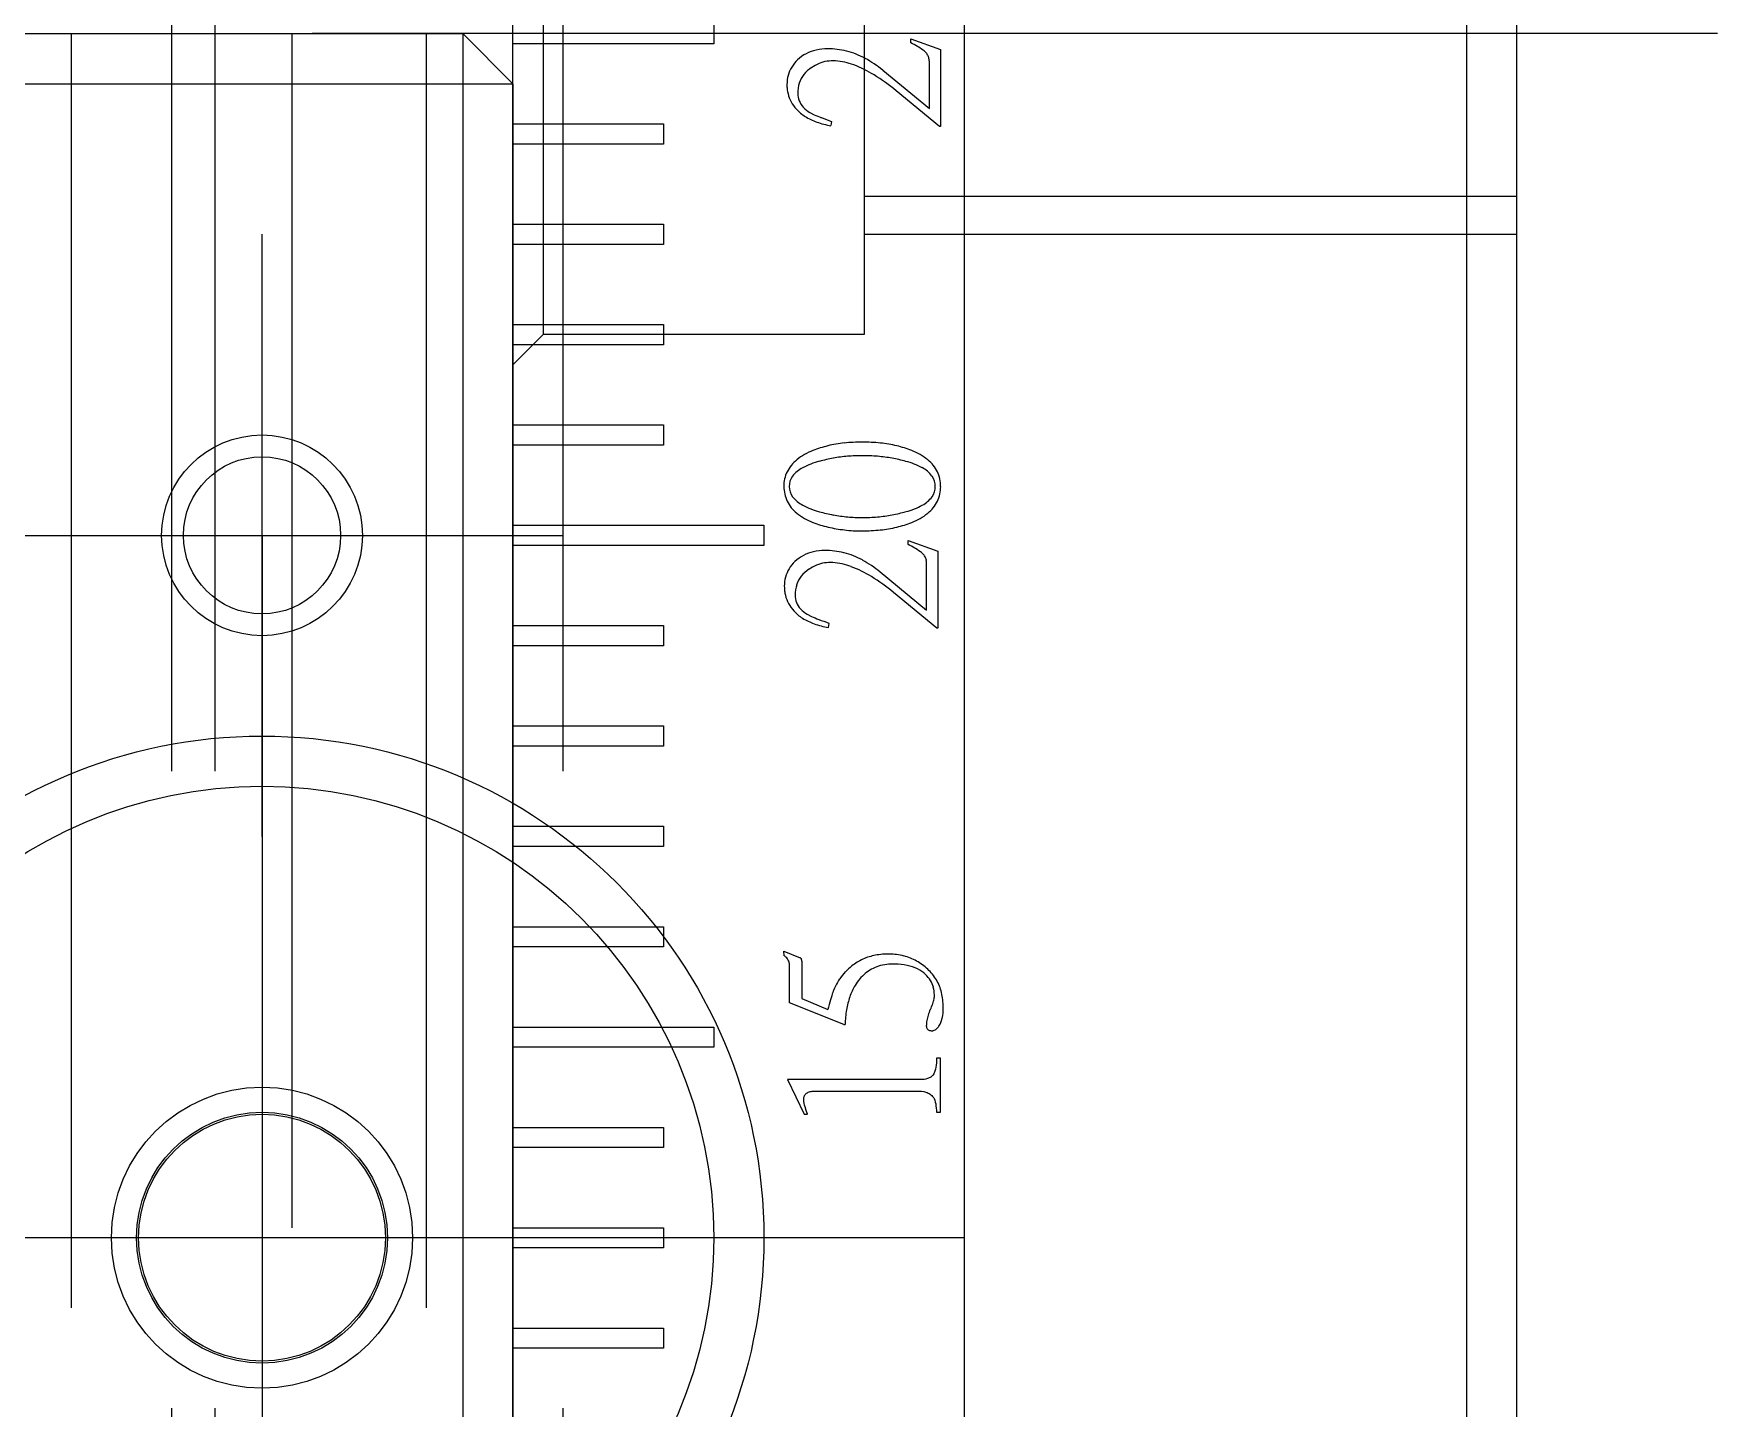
# Model space of a CAD drawing. Extents: x 1 to 266, y 0 to 225.
# Drawn here: x 165.63 to 182.41, y 118.45 to 132.15 of the extents above; entities that cross this region are included whole.
import ezdxf

# ---------------------------------------------------------------- set-up
doc = ezdxf.new("R2010")
doc.units = 0
doc.linetypes.add('CENTER', pattern=[50.8, 31.75, -6.35, 6.35, -6.35])
doc.linetypes.add('DASHED', pattern=[19.05, 12.7, -6.35])
doc.layers.get('0').update_dxf_attribs({"linetype": 'CONTINUOUS'})
doc.layers.add('CENTER', color=1, linetype='CENTER')

msp = doc.modelspace()

# ---------------------------------------------------------------- linework, layer by layer
at = {"color": 7, "linetype": 'CONTINUOUS'}
for p, q in [((179.909, 147.151), (179.909, 77.651)), ((180.409, 146.651), (180.409, 77.651)), ((170.409, 124.481), (170.409, 146.151)), ((174.909, 68.151), (174.909, 146.151)), ((172.409, 132.251), (172.409, 132.051)), ((152.909, 132.151), (169.909, 132.151)), ((169.909, 132.151), (169.909, 124.733)), ((169.909, 132.151), (170.409, 131.651)), ((172.409, 132.051), (170.409, 132.051)), ((174.372, 132.059), (174.372, 132.1)), ((174.372, 132.1), (174.67, 131.994)), ((174.558, 131.405), (174.558, 131.861)), ((174.67, 131.994), (174.67, 131.227)), ((174.093, 131.786), (174.558, 131.405)), ((152.409, 131.651), (170.409, 131.651)), ((170.409, 131.651), (170.409, 124.481)), ((174.66, 131.227), (174.228, 131.582)), ((173.368, 131.364), (173.41, 131.343)), ((170.409, 131.251), (171.909, 131.251)), ((171.909, 131.251), (171.909, 131.051)), ((173.584, 131.274), (173.578, 131.234)), ((174.67, 131.227), (174.66, 131.227)), ((171.909, 131.051), (170.409, 131.051)), ((170.409, 130.251), (171.909, 130.251)), ((171.909, 130.251), (171.909, 130.051)), ((171.909, 130.051), (170.409, 130.051)), ((170.409, 129.251), (171.909, 129.251)), ((171.909, 129.251), (171.909, 129.051)), ((171.909, 129.051), (170.409, 129.051)), ((170.409, 128.251), (171.909, 128.251)), ((171.909, 128.251), (171.909, 128.051)), ((171.909, 128.051), (170.409, 128.051)), ((170.409, 127.251), (172.909, 127.251)), ((172.909, 127.251), (172.909, 127.051)), ((172.909, 127.051), (170.409, 127.051)), ((174.346, 127.059), (174.346, 127.1)), ((174.346, 127.1), (174.644, 126.994)), ((174.644, 126.994), (174.644, 126.227)), ((174.531, 126.405), (174.531, 126.861)), ((174.067, 126.786), (174.531, 126.405)), ((174.633, 126.227), (174.201, 126.582)), ((173.341, 126.364), (173.383, 126.343)), ((170.409, 126.251), (171.909, 126.251)), ((171.909, 126.251), (171.909, 126.051)), ((173.557, 126.274), (173.551, 126.234)), ((174.644, 126.227), (174.633, 126.227)), ((171.909, 126.051), (170.409, 126.051)), ((170.409, 125.251), (171.909, 125.251)), ((171.909, 125.251), (171.909, 125.051)), ((171.909, 125.051), (170.409, 125.051)), ((170.771, 124.251), (171.909, 124.251)), ((171.909, 124.251), (171.909, 124.051)), ((171.909, 124.051), (171.038, 124.051)), ((171.909, 123.251), (171.909, 123.151)), ((173.113, 122.962), (173.109, 123.007)), ((173.109, 123.007), (173.272, 122.939)), ((173.166, 122.491), (173.166, 122.864)), ((173.286, 122.907), (173.286, 122.536)), ((173.706, 122.277), (173.166, 122.491)), ((173.286, 122.536), (173.547, 122.426)), ((174.606, 121.793), (174.602, 121.784)), ((174.61, 121.802), (174.606, 121.793)), ((174.614, 121.812), (174.61, 121.802)), ((174.619, 121.831), (174.614, 121.812)), ((174.623, 121.851), (174.619, 121.831)), ((174.626, 121.872), (174.623, 121.851)), ((174.628, 121.894), (174.626, 121.872)), ((174.629, 121.916), (174.628, 121.894)), ((174.67, 121.939), (174.629, 121.939)), ((174.629, 121.939), (174.629, 121.916)), ((174.67, 121.403), (174.67, 121.939)), ((173.146, 121.727), (173.311, 121.382)), ((174.472, 121.727), (173.146, 121.727)), ((174.49, 121.727), (174.472, 121.727)), ((174.507, 121.729), (174.49, 121.727)), ((174.524, 121.732), (174.507, 121.729)), ((174.541, 121.737), (174.524, 121.732)), ((174.549, 121.74), (174.541, 121.737)), ((174.557, 121.743), (174.549, 121.74)), ((174.565, 121.747), (174.557, 121.743)), ((174.572, 121.752), (174.565, 121.747)), ((174.579, 121.757), (174.572, 121.752)), ((174.585, 121.763), (174.579, 121.757)), ((174.591, 121.769), (174.585, 121.763)), ((174.597, 121.776), (174.591, 121.769)), ((174.602, 121.784), (174.597, 121.776)), ((173.307, 121.539), (173.309, 121.549)), ((173.307, 121.529), (173.307, 121.539)), ((173.308, 121.51), (173.307, 121.529)), ((173.31, 121.491), (173.308, 121.51)), ((173.309, 121.549), (173.31, 121.554)), ((173.31, 121.554), (173.311, 121.559)), ((173.314, 121.472), (173.31, 121.491)), ((173.311, 121.559), (173.313, 121.564)), ((173.313, 121.564), (173.315, 121.568)), ((173.319, 121.454), (173.314, 121.472)), ((173.315, 121.568), (173.318, 121.573)), ((173.318, 121.573), (173.32, 121.577)), ((173.33, 121.418), (173.319, 121.454)), ((173.32, 121.577), (173.323, 121.581)), ((173.323, 121.581), (173.327, 121.584)), ((173.327, 121.584), (173.33, 121.588)), ((173.33, 121.588), (173.334, 121.591)), ((173.334, 121.591), (173.343, 121.596)), ((173.343, 121.596), (173.352, 121.601)), ((173.352, 121.601), (173.361, 121.604)), ((173.361, 121.604), (173.371, 121.607)), ((173.371, 121.607), (173.381, 121.609)), ((173.381, 121.609), (173.392, 121.611)), ((173.392, 121.611), (173.402, 121.612)), ((173.402, 121.612), (173.413, 121.612)), ((173.413, 121.612), (173.423, 121.613)), ((173.423, 121.613), (174.434, 121.613)), ((174.434, 121.613), (174.456, 121.612)), ((174.456, 121.612), (174.479, 121.61)), ((174.479, 121.61), (174.502, 121.607)), ((174.502, 121.607), (174.513, 121.604)), ((174.513, 121.604), (174.524, 121.601)), ((174.524, 121.601), (174.535, 121.597)), ((174.535, 121.597), (174.545, 121.593)), ((174.545, 121.593), (174.555, 121.588)), ((174.555, 121.588), (174.565, 121.582)), ((174.565, 121.582), (174.574, 121.576)), ((174.574, 121.576), (174.582, 121.568)), ((174.582, 121.568), (174.59, 121.56)), ((174.59, 121.56), (174.597, 121.552)), ((174.597, 121.552), (174.601, 121.545)), ((174.601, 121.545), (174.605, 121.538)), ((174.605, 121.538), (174.611, 121.521)), ((174.611, 121.521), (174.617, 121.503)), ((174.617, 121.503), (174.621, 121.484)), ((174.621, 121.484), (174.624, 121.464)), ((174.624, 121.464), (174.627, 121.443)), ((173.311, 121.382), (173.343, 121.382)), ((173.343, 121.382), (173.33, 121.418)), ((174.627, 121.443), (174.628, 121.423)), ((174.628, 121.423), (174.629, 121.403)), ((174.629, 121.403), (174.67, 121.403))]:
    msp.add_line(p, q, dxfattribs=at)
at = {"color": 3, "linetype": 'DASHED'}
for p, q in [((167.009, 67.651), (167.009, 146.651)), ((167.442, 67.651), (167.442, 146.651)), ((170.909, 67.651), (170.909, 146.651)), ((170.709, 135.151), (170.709, 129.151)), ((173.909, 135.151), (173.909, 129.151)), ((166.009, 132.151), (166.009, 82.151)), ((168.209, 82.151), (168.209, 132.151)), ((169.543, 132.151), (169.543, 82.151)), ((173.909, 130.53), (180.409, 130.53)), ((173.909, 130.151), (180.409, 130.151)), ((170.709, 129.151), (170.409, 128.851)), ((173.909, 129.151), (170.709, 129.151)), ((169.909, 124.733), (169.909, 115.568)), ((170.409, 124.481), (170.409, 115.821)), ((170.409, 115.821), (170.409, 124.481)), ((170.409, 124.251), (170.771, 124.251)), ((171.038, 124.051), (170.409, 124.051)), ((170.409, 123.251), (171.909, 123.251)), ((171.909, 123.151), (171.909, 123.051)), ((171.909, 123.051), (170.409, 123.051)), ((170.409, 122.251), (172.409, 122.251)), ((172.409, 122.251), (172.409, 122.051)), ((172.409, 122.051), (170.409, 122.051)), ((170.409, 121.251), (171.909, 121.251)), ((171.909, 121.251), (171.909, 121.051)), ((171.909, 121.051), (170.409, 121.051)), ((170.409, 120.251), (171.909, 120.251)), ((171.909, 120.251), (171.909, 120.051)), ((171.909, 120.051), (170.409, 120.051)), ((170.409, 119.251), (171.909, 119.251)), ((171.909, 119.251), (171.909, 119.051)), ((171.909, 119.051), (170.409, 119.051))]:
    msp.add_line(p, q, dxfattribs=at)
at = {"color": 3, "linetype": 'CONTINUOUS'}
msp.add_circle((167.909, 127.151), 1, dxfattribs=at)
at = {"color": 7, "linetype": 'CONTINUOUS'}
for centre, radius in [((167.909, 127.151), 0.783), ((167.909, 120.151), 5), ((167.909, 120.151), 4.5)]:
    msp.add_circle(centre, radius, dxfattribs=at)
at = {"color": 3, "linetype": 'DASHED'}
for radius in [1.5, 1.5, 1.25, 1.23, 1.23]:
    msp.add_circle((167.909, 120.151), radius, dxfattribs=at)
at = {"color": 7, "linetype": 'CONTINUOUS'}
for centre, radius, start, end in [((173.738, 130.803), 1.408, 60.0594, 63.2025), ((174.145, 131.505), 0.596, 54.6336, 60.2183), ((173.496, 131.627), 0.363, 133.5924, 148.3948), ((173.518, 131.598), 0.4, 117.9732, 133.1021), ((173.521, 131.591), 0.407, 102.8301, 117.765), ((173.613, 131.481), 0.402, 112.4054, 124.6466), ((173.541, 131.496), 0.504, 89.7279, 102.6493), ((173.596, 131.52), 0.361, 99.1763, 112.326), ((173.598, 131.506), 0.374, 86.2219, 99.0537), ((173.544, 131.229), 0.771, 75.732, 90.0514), ((173.573, 131.22), 0.661, 69.4358, 85.7466), ((173.527, 131.174), 0.829, 61.9297, 75.5693), ((173.425, 130.985), 1.043, 50.14, 61.8365), ((174.381, 131.835), 0.19, 43.2265, 55.1433), ((174.441, 131.883), 0.114, 28.775, 46.587), ((174.425, 131.875), 0.132, 12.3604, 28.5053), ((174.37, 131.863), 0.188, 359.5768, 12.2782), ((173.489, 131.645), 0.35, 165.0868, 180.2803), ((173.457, 131.652), 0.317, 148.6281, 164.8604), ((173.521, 131.576), 0.272, 141.7201, 162.2767), ((173.557, 131.545), 0.319, 122.8131, 141.2558), ((173.406, 130.772), 1.139, 58.1596, 69.4846), ((172.954, 130.039), 2.001, 50.461, 58.23), ((173.537, 131.643), 0.398, 179.9373, 186.4128), ((173.501, 131.639), 0.362, 186.4208, 193.6375), ((173.482, 131.634), 0.342, 193.6429, 208.3041), ((173.581, 131.559), 0.334, 162.6525, 180.5576), ((173.449, 131.554), 0.202, 179.5516, 200.9653), ((173.511, 131.651), 0.375, 208.4884, 222.2517), ((173.546, 131.683), 0.423, 222.3214, 237.9228), ((173.453, 131.558), 0.206, 201.5948, 222.6348), ((173.522, 131.624), 0.302, 222.9391, 239.2691), ((173.626, 131.814), 0.576, 238.0489, 250.7352), ((174.207, 133.162), 1.986, 246.3322, 248.5817), ((173.723, 132.091), 0.87, 250.7364, 260.373), ((175.467, 136.355), 5.418, 248.5052, 249.6588), ((173.627, 127.413), 0.627, 111.378, 128.3895), ((173.793, 126.998), 1.073, 103.2882, 111.5696), ((173.849, 126.759), 1.32, 96.0471, 103.2628), ((173.886, 126.406), 1.674, 89.8807, 96.0387), ((173.893, 126.39), 1.69, 83.9893, 90.1283), ((173.932, 126.756), 1.322, 76.768, 84.0003), ((173.99, 127.004), 1.067, 68.4257, 76.7665), ((174.158, 127.424), 0.615, 51.322, 68.56), ((173.46, 127.626), 0.356, 128.658, 153.5476), ((173.654, 127.139), 0.774, 104.2709, 117.586), ((173.87, 126.434), 1.51, 100.2609, 105.6321), ((173.88, 126.379), 1.566, 95.0093, 100.2518), ((173.889, 126.28), 1.665, 89.9697, 95.0017), ((173.891, 126.154), 1.791, 85.1774, 90.0578), ((173.911, 126.38), 1.564, 79.8375, 85.1847), ((173.939, 126.538), 1.404, 74.0998, 79.8418), ((174.146, 127.188), 0.722, 61.8651, 75.7722), ((174.319, 127.627), 0.356, 26.2729, 51.1261), ((173.442, 127.642), 0.334, 154.6264, 180.6532), ((173.334, 127.639), 0.173, 143.6842, 180.279), ((173.436, 127.554), 0.305, 117.3429, 142.1158), ((174.351, 127.568), 0.291, 36.7157, 62.2786), ((174.439, 127.639), 0.178, 359.5975, 35.2384), ((174.336, 127.642), 0.334, 359.2919, 25.2597), ((173.441, 127.634), 0.332, 179.2937, 205.4267), ((173.462, 127.652), 0.359, 206.5466, 231.2478), ((173.333, 127.637), 0.171, 179.8353, 216.5002), ((173.438, 127.726), 0.308, 218.0346, 242.5067), ((174.35, 127.71), 0.293, 298.0577, 323.3426), ((174.319, 127.649), 0.356, 308.8739, 333.7271), ((174.44, 127.637), 0.177, 324.7577, 0.348), ((174.335, 127.634), 0.336, 334.7936, 0.6548), ((173.634, 127.876), 0.642, 231.8067, 248.4258), ((173.667, 128.16), 0.8, 242.3497, 255.2539), ((173.879, 128.835), 1.507, 253.9788, 259.4048), ((173.883, 128.858), 1.529, 259.4141, 264.7865), ((173.889, 128.921), 1.593, 264.795, 270.0242), ((173.891, 129.066), 1.738, 269.9442, 274.9832), ((173.908, 128.868), 1.539, 274.9857, 280.449), ((173.934, 128.727), 1.395, 280.4551, 286.2875), ((174.146, 128.077), 0.713, 284.5816, 298.6061), ((174.157, 127.853), 0.617, 291.4624, 308.6555), ((173.806, 128.328), 1.125, 248.7761, 256.7628), ((173.854, 128.536), 1.338, 256.7882, 263.9019), ((173.886, 128.841), 1.646, 263.9099, 270.1105), ((173.893, 128.874), 1.678, 269.881, 276.0309), ((173.929, 128.531), 1.334, 276.0315, 283.2001), ((173.984, 128.297), 1.093, 283.2098, 291.3991), ((173.494, 126.591), 0.407, 102.8301, 117.765), ((173.514, 126.496), 0.504, 89.7279, 102.6493), ((173.517, 126.229), 0.771, 75.732, 90.0514), ((173.711, 125.803), 1.408, 60.0594, 63.2025), ((174.118, 126.505), 0.596, 54.6336, 60.2183), ((174.354, 126.835), 0.19, 43.2265, 55.1433), ((173.469, 126.627), 0.363, 133.5924, 148.3948), ((173.492, 126.598), 0.4, 117.9732, 133.1021), ((173.586, 126.481), 0.402, 112.4054, 124.6466), ((173.57, 126.52), 0.361, 99.1763, 112.326), ((173.571, 126.506), 0.374, 86.2219, 99.0537), ((173.547, 126.22), 0.661, 69.4358, 85.7466), ((173.501, 126.174), 0.829, 61.9297, 75.5693), ((173.38, 125.772), 1.139, 58.1596, 69.4846), ((173.398, 125.985), 1.043, 50.14, 61.8365), ((174.415, 126.883), 0.114, 28.775, 46.587), ((174.399, 126.875), 0.132, 12.3604, 28.5053), ((174.343, 126.863), 0.188, 359.5768, 12.2782), ((173.463, 126.645), 0.35, 165.0868, 180.2803), ((173.431, 126.652), 0.317, 148.6281, 164.8604), ((173.555, 126.559), 0.334, 162.6525, 180.5576), ((173.495, 126.576), 0.272, 141.7201, 162.2767), ((173.53, 126.545), 0.319, 122.8131, 141.2558), ((172.927, 125.039), 2.001, 50.461, 58.23), ((173.511, 126.643), 0.398, 179.9373, 186.4128), ((173.475, 126.639), 0.362, 186.4208, 193.6375), ((173.456, 126.634), 0.342, 193.6429, 208.3041), ((173.423, 126.554), 0.202, 179.5516, 200.9653), ((173.485, 126.651), 0.375, 208.4884, 222.2517), ((173.519, 126.683), 0.423, 222.3214, 237.9228), ((173.426, 126.558), 0.206, 201.5948, 222.6348), ((173.496, 126.624), 0.302, 222.9391, 239.2691), ((173.6, 126.814), 0.576, 238.0489, 250.7352), ((174.181, 128.162), 1.986, 246.3322, 248.5817), ((173.697, 127.091), 0.87, 250.7364, 260.373), ((175.441, 131.355), 5.418, 248.5052, 249.6588), ((172.994, 122.818), 0.187, 37.1607, 50.255), ((174.129, 122.407), 0.57, 100.8892, 114.1023), ((174.151, 122.284), 0.694, 89.2215, 100.7983), ((174.146, 122.339), 0.639, 75.7632, 88.7145), ((173.044, 122.857), 0.123, 19.8018, 37.0841), ((173.063, 122.864), 0.103, 359.9573, 19.456), ((173.268, 122.925), 0.0151, 37.0574, 74.0647), ((173.257, 122.918), 0.0281, 11.4538, 35.805), ((173.213, 122.908), 0.0733, 359.1351, 11.9708), ((174.125, 122.416), 0.558, 136.6126, 145.5054), ((174.17, 122.373), 0.62, 128.2978, 136.5808), ((174.119, 122.431), 0.543, 114.2446, 127.8899), ((174.17, 122.479), 0.395, 107.3246, 129.2769), ((174.202, 122.365), 0.514, 88.4839, 106.8828), ((174.207, 122.227), 0.651, 78.3503, 89.2247), ((174.169, 122.432), 0.544, 61.19, 75.6305), ((174.251, 122.441), 0.433, 64.0754, 78.3685), ((174.161, 122.422), 0.556, 46.7918, 61.0148), ((174.294, 122.532), 0.332, 46.8732, 63.9198), ((174.204, 122.468), 0.493, 30.7739, 46.7817), ((174.096, 122.421), 0.53, 153.3872, 160.1611), ((174.108, 122.428), 0.538, 145.5472, 154.6615), ((174.362, 122.341), 0.633, 149.2808, 160.5721), ((174.213, 122.433), 0.458, 129.8178, 149.7095), ((174.31, 122.556), 0.303, 31.5113, 45.9675), ((174.339, 122.575), 0.269, 15.6366, 31.3182), ((174.313, 122.569), 0.295, 0.7211, 15.4421), ((174.217, 122.478), 0.477, 14.1459, 30.5209), ((175.684, 121.916), 2.197, 163.9631, 166.5892), ((174.691, 122.203), 1.163, 160.0124, 164.0248), ((174.498, 122.294), 0.776, 160.6148, 170.4628), ((173.932, 122.711), 0.698, 335.8334, 340.8777), ((174.219, 122.613), 0.394, 340.7805, 348.1713), ((174.401, 122.575), 0.208, 347.9993, 359.3203), ((174.115, 122.454), 0.581, 359.6263, 13.9812), ((174.739, 122.253), 1.021, 170.4715, 178.6731), ((174.785, 122.267), 0.257, 169.2315, 179.6241), ((174.925, 122.241), 0.4, 161.5675, 169.3119), ((175.133, 122.172), 0.62, 155.85, 161.6275), ((174.472, 122.381), 0.218, 326.1652, 348.5243), ((174.176, 122.443), 0.521, 348.2451, 0.7659), ((173.722, 122.322), 0.0479, 250.8609, 259.2763), ((173.715, 122.284), 0.0092, 257.2044, 282.7956), ((173.717, 122.277), 0.00178, 283.6323, 2.6279), ((174.593, 122.267), 0.066, 178.0277, 205.4071), ((174.57, 122.257), 0.0408, 207.1293, 244.954), ((174.582, 122.287), 0.0728, 246.281, 271.8872), ((174.585, 122.288), 0.0745, 269.7689, 274.4732), ((174.588, 122.25), 0.0361, 274.316, 281.9442), ((174.592, 122.229), 0.015, 281.5786, 295.2913), ((174.556, 122.324), 0.117, 291.5057, 309.093), ((174.547, 122.334), 0.13, 309.3474, 324.6593)]:
    msp.add_arc(centre, radius, start, end, dxfattribs=at)
at = {"layer": 'CENTER', "color": 1, "linetype": 'CENTER'}
for p, q in [((182.409, 132.151), (168.409, 132.151)), ((167.909, 124.151), (167.909, 130.151)), ((164.909, 127.151), (170.909, 127.151)), ((167.909, 127.151), (167.909, 113.151)), ((174.909, 120.151), (160.909, 120.151)), ((167.909, 119.151), (167.909, 111.151))]:
    msp.add_line(p, q, dxfattribs=at)

doc.saveas('drawing.dxf')
